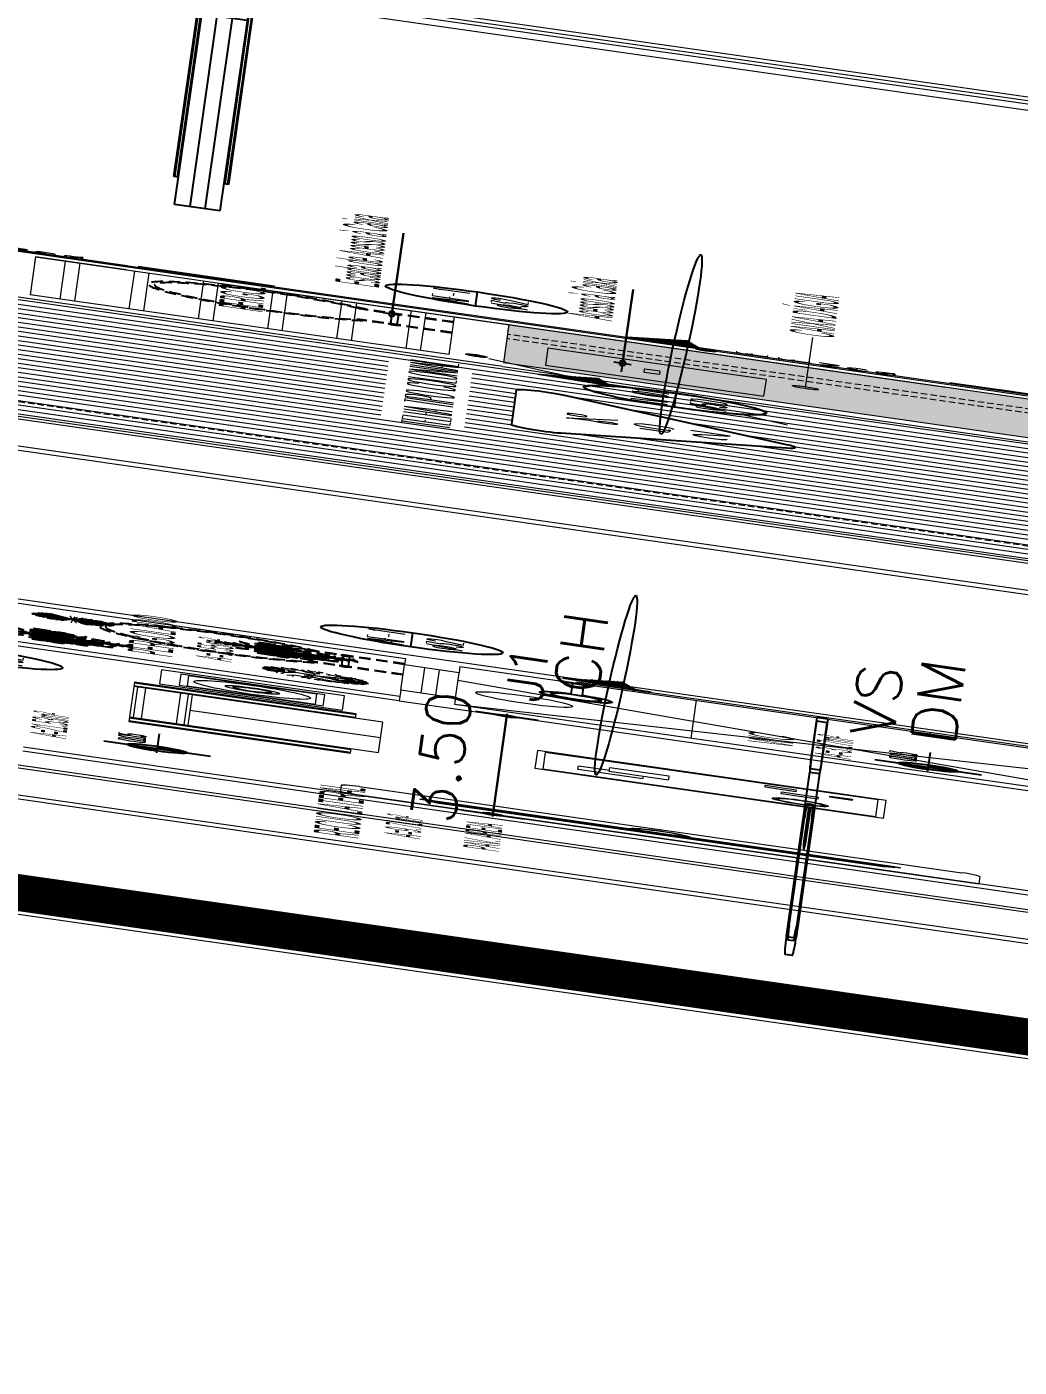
# Model space of a CAD drawing. Header units: millimetres. Extents: x -361192058 to 101130107379, y -14071650034 to 19218552450.
# Drawn here: x -125646.5 to -125486.2, y 40403 to 40619.4 of the extents above; entities that cross this region are included whole.
import ezdxf
from ezdxf.enums import TextEntityAlignment as Align

# ---------------------------------------------------------------- set-up
doc = ezdxf.new("R2010")
doc.units = ezdxf.units.MM
doc.header["$LTSCALE"] = 0.5
doc.linetypes.add('HIDDEN', pattern=[0.375, 0.25, -0.125])
doc.linetypes.add('HIDDEN2', pattern=[0.1875, 0.125, -0.0625])
for name, color, linetype in [('02', 2, 'Continuous'), ('08', 8, 'Continuous'), ('3', 3, 'Continuous'), ('APBAN', 4, 'Continuous'), ('CONEXAO_AG_FRIA', 3, 'Continuous'), ('CONEXAO_ESGOTO', 7, 'Continuous'), ('DETALHE_CONEXAO_EG', 3, 'Continuous'), ('DIVERSOS', 4, 'Continuous'), ('ESQUADRIA', 3, 'Continuous'), ('ESQUADRIAS', 3, 'Continuous'), ('FMPLANT', 3, 'Continuous'), ('HATCH', 8, 'Continuous'), ('MOBIL-I', 251, 'Continuous'), ('parede', 2, 'Continuous'), ('PISO', 8, 'Continuous'), ('projeção 02', 7, 'HIDDEN2'), ('texto pequeno', 3, 'Continuous'), ('TEXTO2', 3, 'Continuous'), ('tubulação esg', 4, 'Continuous'), ('TUBULAÇÃO_HIDRÁULICA', 5, 'Continuous'), ('TXT_0', 7, 'Continuous')]:
    doc.layers.add(name, color=color, linetype=linetype)
doc.styles.add('ADITIVOCAD', font='ROMANS.shx')
doc.styles.add('R80', font='simplex.shx', dxfattribs={"height": 0.2})
doc.styles.add('ROMANS', font='romans', dxfattribs={"height": 0.1})
doc.styles.add('SANSSERIF', font='sas_____.pfb', dxfattribs={"height": 1})
doc.styles.get("Standard").update_dxf_attribs({"font": 'txt.shx', "height": 0.12})
doc.dimstyles.new('COTAS', dxfattribs={"dimtxt": 0.08, "dimasz": 0.06, "dimexe": 0.18, "dimexo": 0.0625, "dimgap": 0.05, "dimtad": 1, "dimdec": 4, "dimzin": 4, "dimdsep": 46, "dimtxsty": 'R80', "dimblk1": 'DOT', "dimblk2": 'DOT', "dimsah": 1, "dimcen": 0.09, "dimse1": 1, "dimse2": 1, "dimclrt": 150, "dimadec": 0, "dimazin": 0, "dimtfac": 1, "dimtdec": 4, "dimtmove": 2, "dimatfit": 3, "dimldrblk": 'DOT', "dimfxl": 0, "dimtolj": 1, "dimtzin": 0, "dimarcsym": 0})
doc.dimstyles.new('ESCALA50', dxfattribs={"dimtxt": 0.1, "dimasz": 0.06, "dimexe": 0.18, "dimexo": 0.06, "dimgap": 0.1, "dimtad": 1, "dimzin": 4, "dimdsep": 46, "dimtxsty": 'Standard', "dimblk1": 'BOLA', "dimblk2": 'BOLA', "dimsah": 1, "dimcen": -0.06, "dimse1": 1, "dimse2": 1, "dimclrd": 7, "dimclrt": 3, "dimadec": 0, "dimazin": 0, "dimtfac": 1, "dimtix": 1, "dimtmove": 0, "dimatfit": 3, "dimldrblk": 'BOLA', "dimfxl": 0, "dimtolj": 1, "dimtzin": 4, "dimarcsym": 0})

# ---------------------------------------------------------------- blocks, each defined once
blk = doc.blocks.new('_Dot')
at = {"color": 0, "lineweight": -2}
blk.add_line((-0.5, 0), (-1, 0), dxfattribs=at)
at = {"color": 0, "const_width": 0.5}
blk.add_lwpolyline([(-0.25, 0, 1), (0.25, 0, 1)], format="xyb", close=True, dxfattribs=at)
blk = doc.blocks.new('DOT')
for p, q in [((0, -1.5), (0, 1.5)), ((1.5, 0), (-1.5, 0))]:
    blk.add_line(p, q)
blk.add_circle((0, 0), 0.5)
blk = doc.blocks.new('ADC_SETA3')
blk.add_lwpolyline([(-0.3034, 0), (0.3034, 0, 0.668179), (0.3317, 0.0683), (0.0283, 0.3746, 0.414214), (-0.0283, 0.3746), (-0.3317, 0.0683, 0.668179), (-0.3034, 0), (-0.3034, 0)], format="xyb")
blk = doc.blocks.new('BOLA')
for p, q in [((0, -1.435), (0, 1.435)), ((-1.435, 0), (1.435, 0))]:
    blk.add_line(p, q)
blk.add_circle((0, 0), 0.452)
blk = doc.blocks.new('ESCADA')
at = {"layer": '08', "linetype": 'HIDDEN'}
for p, q in [((-0.22, 0.91), (-0.22, 0.6222)), ((-0.2, 0.91), (-0.2, 0.6222)), ((0.2, 0.91), (0.2, 0.6222)), ((0.22, 0.91), (0.22, 0.6222)), ((-0.2, 0.7422), (0.2, 0.7422)), ((-0.2, 0.7222), (0.2, 0.7222)), ((-0.22, 0.6222), (-0.2, 0.6222)), ((0.2, 0.6222), (0.22, 0.6222))]:
    blk.add_line(p, q, dxfattribs=at)
for points in [[(-0.21, 0.7222, 1), (-0.21, 0.7422, 1)], [(0.21, 0.7222, -1), (0.21, 0.7422, -1)]]:
    blk.add_lwpolyline(points, format="xyb", close=True, dxfattribs=at)
for centre in [(-0.21, 0.7322), (0.21, 0.7322)]:
    blk.add_circle(centre, 0.0175, dxfattribs=at)
for radius, start, end in [(0.37, 126.4837, 53.5163), (0.35, 128.9448, 51.0552)]:
    blk.add_arc((0, 0.35), radius, start, end, dxfattribs=at)
blk = doc.blocks.new('Adh_hicol0')
for radius in [0.559, 0.515]:
    blk.add_circle((0, 0), radius)
blk = doc.blocks.new('Adh_BalaoAf')
for p, q in [((0, 0), (0.65, 0)), ((1.8, 0), (1.15, 0))]:
    blk.add_line(p, q)
blk.add_circle((0.9, 0), 0.25)
blk = doc.blocks.new('Adh_Afn')
blk.add_line((-0.25, 0), (0.25, 0))
blk.add_circle((0, 0), 0.25)
at = {"flags": 8}
for tag, p in [('$AF', (0, 0.0703)), ('$DIAM', (0, -0.0909))]:
    blk.add_attdef(tag, text='', height=0.1, dxfattribs=at).set_placement(p, align=Align.MIDDLE)
blk = doc.blocks.new('s1')
for p, q in [((0.7674, 1.4896), (0.7674, 2.0988)), ((0.7674, 2.0988), (2.7072, 2.0988)), ((0.9277, 1.4148), (0.9277, 2.0988)), ((2.5469, 2.0988), (2.5469, 1.4148)), ((2.7072, 2.0988), (2.7072, 1.4896)), ((0.9277, 1.9385), (2.5469, 1.9385)), ((1.4675, 1.9385), (1.4675, 1.4148)), ((2.0072, 1.9385), (2.0072, 1.4148)), ((0.9277, 1.4896), (0.7674, 1.4896)), ((2.7072, 1.4896), (2.5469, 1.4896)), ((2.5469, 1.4148), (0.9277, 1.4148))]:
    blk.add_line(p, q)
at = {"layer": 'PISO'}
for p, q in [((0.7781, 1.4896), (0.7781, 2.0988)), ((0.7995, 1.4896), (0.7995, 2.0988)), ((0.8957, 1.4896), (0.8957, 2.0988)), ((0.9171, 1.4896), (0.9171, 2.0988)), ((0.9277, 2.0881), (2.5469, 2.0881)), ((2.5576, 2.0988), (2.5576, 1.4896)), ((2.579, 2.0988), (2.579, 1.4896)), ((2.6752, 2.0988), (2.6752, 1.4896)), ((2.6965, 2.0988), (2.6965, 1.4896)), ((0.9277, 2.0667), (2.5469, 2.0667)), ((0.9277, 1.9705), (2.5469, 1.9705)), ((0.9277, 1.9492), (2.5469, 1.9492))]:
    blk.add_line(p, q, dxfattribs=at)
blk = doc.blocks.new('ADC_CHUVEIRO')
for p, q in [((0, 0.045), (0, -0.045)), ((0.03, 0.015), (0, 0.045)), ((0.395, 0.015), (0.03, 0.015)), ((0.03, -0.015), (0.03, 0.015)), ((0, -0.045), (0.03, -0.015)), ((0.03, -0.015), (0.3953, -0.015))]:
    blk.add_line(p, q)
blk.add_circle((0.494, 0.0009), 0.07)
blk.add_arc((0.494, 0.0009), 0.1, 189.1456, 171.891)
blk = doc.blocks.new('Adc_nivelpl')
h = blk.add_hatch()
h.set_pattern_fill('_U', color=256, scale=0.005, angle=45, style=0, double=1)
h.set_pattern_definition([(45, (-5.8772514, -3.5161936), (-0.003535534, 0.003535534), []), (135, (-5.8772514, -3.5161936), (-0.003535534, -0.003535534), [])])
h.paths.add_polyline_path([(0.1954, -0.0865, 0.414214), (0.0865, -0.1954), (0.1954, -0.1954)])
h.paths.add_polyline_path([(0.1954, -0.1954), (0.1954, -0.3043, 0.414214), (0.3043, -0.1954)])
for p, q in [((0.1954, 0), (0.1954, -0.3908)), ((0.8958, -0.1954), (0, -0.1954))]:
    blk.add_line(p, q)
blk.add_circle((0.1954, -0.1954), 0.1089)
at = {"flags": 8}
blk.add_attdef('NIVEL', (0.3642, -0.1501), '', height=0.1, dxfattribs=at)
blk = doc.blocks.new('ADC_VASO_02')
blk.add_lwpolyline([(-0.175, 0.15), (-0.175, 0.6, -0.414214), (-0.125, 0.65), (0.125, 0.65, -0.414214), (0.175, 0.6), (0.175, 0.1496)], format="xyb")
for points in [[(0.1388, 0.2754, -0.414214), (0.0988, 0.2354), (-0.0948, 0.2354, -0.414214), (-0.1348, 0.2754), (-0.1348, 0.5704, -0.414214), (-0.0948, 0.6104), (0.0988, 0.6104, -0.414214), (0.1388, 0.5704)], [(0.1303, 0.2754, -0.414214), (0.0988, 0.2439), (-0.0948, 0.2439, -0.414214), (-0.1263, 0.2754), (-0.1263, 0.5704, -0.414214), (-0.0948, 0.6019), (0.0988, 0.6019, -0.414214), (0.1303, 0.5704)], [(-0.17, 0.15, 0.414214), (-0.2, 0.12), (-0.2, 0), (0.2, 0), (0.2, 0.12, 0.414214), (0.17, 0.15)], [(-0.17, 0.14, 0.414214), (-0.19, 0.12), (-0.19, 0.01), (0.19, 0.01), (0.19, 0.12, 0.414214), (0.17, 0.14)]]:
    blk.add_lwpolyline(points, format="xyb", close=True)
blk.add_lwpolyline([(0.0363, 0.2439), (0.0363, 0.3375), (-0.0344, 0.3375), (-0.0344, 0.2439)])
blk.add_arc((0.0009, 0.3215), 0.0388, 24.3951, 155.6049)
blk = doc.blocks.new('A1194DB', base_point=(2.905, 11.0463))
for p in [(2.905, 11.5463), (2.4126, 11.1332), (3.3974, 11.1332), (2.9918, 10.5539)]:
    blk.add_line(p, (2.905, 11.0463))
for centre, radius, start, end in [((2.8119, 11.432), 0.1154, 36.28997, 99.62433), ((2.7184, 11.2969), 0.2598, 44.07628, 73.37936), ((2.998, 11.432), 0.1154, 80.37567, 143.71003), ((3.0916, 11.2969), 0.2598, 106.62064, 135.92372), ((2.8119, 11.3638), 0.1154, 36.28997, 99.62433), ((2.7184, 11.2287), 0.2598, 44.07628, 73.37936), ((2.998, 11.3638), 0.1154, 80.37567, 143.71003), ((3.0916, 11.2287), 0.2598, 106.62064, 135.92372), ((2.695, 11.3621), 0.0575, 139.742, 258.74753), ((2.7729, 11.4076), 0.1251, 184.61802, 228.21064), ((2.7604, 11.2616), 0.1598, 25.24891, 95.39371), ((2.6762, 11.1619), 0.2679, 31.37119, 75.03657), ((3.0495, 11.2616), 0.1598, 84.60629, 154.75109), ((3.1337, 11.1619), 0.2679, 104.96343, 148.62881), ((3.2361, 11.2628), 0.1154, 80.37567, 143.71003), ((3.3297, 11.1277), 0.2598, 106.62064, 135.92372), ((2.7181, 11.2261), 0.1598, 164.60629, 234.75109), ((2.8309, 11.2917), 0.2679, 184.96343, 228.62881), ((2.8857, 11.2065), 0.1558, 156.36542, 256.57406), ((2.9783, 11.2559), 0.2357, 176.81221, 238.33354), ((2.7604, 11.1707), 0.1598, 25.24891, 95.39371), ((2.6762, 11.0709), 0.2679, 31.37119, 75.03657), ((3.0495, 11.1707), 0.1598, 84.60629, 154.75109), ((3.1337, 11.0709), 0.2679, 104.96343, 148.62881), ((2.8316, 11.2559), 0.2357, 301.66646, 3.18779), ((2.9242, 11.2065), 0.1558, 283.42594, 23.63458), ((2.979, 11.2917), 0.2679, 311.37119, 355.03657), ((3.0919, 11.2261), 0.1598, 305.24891, 15.39371), ((2.5413, 11.2049), 0.1154, 160.37567, 223.71003), ((2.6906, 11.2736), 0.2598, 186.62064, 215.92372), ((2.6085, 11.1931), 0.1154, 160.37567, 223.71003), ((2.7578, 11.2618), 0.2598, 186.62064, 215.92372), ((2.8076, 11.2103), 0.1598, 164.60629, 234.75109), ((2.9205, 11.2759), 0.2679, 184.96343, 228.62881), ((2.7506, 11.0931), 0.1558, 3.42594, 103.63458), ((2.6859, 11.0105), 0.2357, 21.66646, 83.18779), ((3.0593, 11.0931), 0.1558, 76.36542, 176.57406), ((3.124, 11.0105), 0.2357, 96.81221, 158.33354), ((2.8895, 11.2759), 0.2679, 311.37119, 355.03657), ((3.0023, 11.2103), 0.1598, 305.24891, 15.39371), ((3.0521, 11.2618), 0.2598, 324.07628, 353.37936), ((3.2015, 11.1931), 0.1154, 316.28997, 19.62433), ((3.1193, 11.2736), 0.2598, 324.07628, 353.37936), ((3.2686, 11.2049), 0.1154, 316.28997, 19.62433), ((2.509, 11.0217), 0.1154, 116.28997, 179.62433), ((2.6258, 10.9061), 0.2598, 124.07628, 153.37936), ((2.5762, 11.0099), 0.1154, 116.28997, 179.62433), ((2.693, 10.8942), 0.2598, 124.07628, 153.37936), ((2.6679, 10.9413), 0.1598, 105.24891, 175.39371), ((2.7514, 10.8411), 0.2679, 111.37119, 155.03657), ((2.7574, 10.9256), 0.1598, 105.24891, 175.39371), ((2.841, 10.8253), 0.2679, 111.37119, 155.03657), ((2.8087, 11.0276), 0.0563, 114.22575, 255.12788), ((2.8535, 11.0404), 0.078, 150.43977, 228.66943), ((2.9689, 10.8253), 0.2679, 24.96343, 68.62881), ((3.0525, 10.9256), 0.1598, 4.60629, 74.75109), ((3.0585, 10.8411), 0.2679, 24.96343, 68.62881), ((3.1421, 10.9413), 0.1598, 4.60629, 74.75109), ((3.1169, 10.8942), 0.2598, 26.62064, 55.92372), ((3.2338, 11.0099), 0.1154, 0.37567, 63.71003), ((3.1373, 10.5587), 0.5402, 115.47721, 156.6585), ((2.7588, 10.9805), 0.0869, 144.98654, 244.40339), ((2.8321, 10.9024), 0.1558, 83.42594, 183.63458), ((2.9022, 10.8244), 0.2357, 101.66646, 163.18779), ((2.9354, 11.0633), 0.25, 187.57587, 215.89417), ((2.683, 11.0436), 0.2357, 286.81221, 348.33354), ((2.7611, 10.9735), 0.1558, 266.36542, 6.57406), ((2.916, 10.9339), 0.1295, 161.44767, 239.36723), ((3.2224, 11.0216), 0.4224, 185.40074, 208.13904), ((3.0651, 11.0271), 0.1558, 193.42594, 293.63458), ((3.1145, 11.1197), 0.2357, 211.66646, 273.18779), ((2.9077, 10.8244), 0.2357, 16.81221, 78.33354), ((2.9778, 10.9024), 0.1558, 356.36542, 96.57406), ((2.5634, 10.9046), 0.0575, 139.742, 258.74753), ((2.6413, 10.9501), 0.1251, 184.61802, 228.21064), ((2.6825, 10.8858), 0.0575, 139.742, 258.74753), ((2.7604, 10.9313), 0.1251, 184.61802, 228.21064), ((2.791, 10.8669), 0.0766, 138.87442, 278.97626), ((2.8575, 10.9036), 0.125, 173.75364, 244.09705), ((2.6839, 10.9824), 0.2679, 294.96343, 338.62881), ((3.1345, 11.0618), 0.2679, 221.37119, 265.03657), ((3.3391, 11.1328), 0.2598, 234.07628, 263.37936), ((3.2704, 10.9835), 0.1154, 226.28997, 289.62433), ((2.7249, 10.8131), 0.057, 167.05775, 302.85325), ((2.7577, 10.8453), 0.08, 185.18449, 268.65396), ((2.7842, 10.8988), 0.1598, 274.60629, 344.75109), ((2.6997, 10.8928), 0.2679, 294.96343, 338.62881), ((3.0689, 10.949), 0.1598, 215.24891, 285.39371), ((3.1503, 10.9723), 0.2679, 221.37119, 265.03657), ((3.2089, 10.7748), 0.0575, 101.25247, 220.258), ((3.2868, 10.7293), 0.1251, 131.78936, 175.38198), ((2.7249, 10.7316), 0.057, 167.05775, 302.85325), ((2.7577, 10.7638), 0.08, 185.18449, 268.65396), ((2.8, 10.8092), 0.1598, 274.60629, 344.75109), ((3.0847, 10.8594), 0.1598, 215.24891, 285.39371), ((2.7529, 10.8344), 0.2598, 296.62064, 325.92372), ((2.8685, 10.7175), 0.1154, 270.37567, 333.71003), ((2.7647, 10.7672), 0.2598, 296.62064, 325.92372), ((3.1204, 10.8992), 0.2598, 234.07628, 263.37936), ((3.0517, 10.7498), 0.1154, 226.28997, 289.62433), ((3.1323, 10.832), 0.2598, 234.07628, 263.37936), ((2.8803, 10.6504), 0.1154, 270.37567, 333.71003), ((3.0635, 10.6827), 0.1154, 226.28997, 289.62433)]:
    blk.add_arc(centre, radius, start, end)
blk = doc.blocks.new('*D1651')
at = {"layer": 'Defpoints', "color": 0, "transparency": 16777216}
for p in [(4235.5794, 2269.2143), (4235.5794, 2269.2143), (4239.0794, 2269.2143)]:
    blk.add_point(p, dxfattribs=at)
at = {"layer": 'DIVERSOS', "color": 7, "lineweight": -2, "transparency": 16777216}
blk.add_line((4239.0194, 2269.2143), (4235.6394, 2269.2143), dxfattribs=at)
at = {"layer": 'DIVERSOS', "color": 7, "lineweight": -2, "transparency": 16777216, "xscale": 0.06, "yscale": 0.06, "zscale": 0.06, "rotation": 180}
blk.add_blockref('BOLA', (4235.5794, 2269.2143), dxfattribs=at)
at = {"layer": 'DIVERSOS', "color": 7, "lineweight": -2, "transparency": 16777216, "xscale": 0.06, "yscale": 0.06, "zscale": 0.06}
blk.add_blockref('BOLA', (4239.0794, 2269.2143), dxfattribs=at)
at = {"layer": 'DIVERSOS', "color": 3, "lineweight": 18, "transparency": 16777216, "insert": (4237.3294, 2269.3743), "char_height": 0.12, "attachment_point": 5}
blk.add_mtext('\\A1;3.50', dxfattribs=at)
blk = doc.blocks.new('APROVADO QUADRA 21.2 MBVII')
at = {"layer": 'DIVERSOS', "lineweight": 18}
h = blk.add_hatch(dxfattribs=at)
h.set_pattern_fill('AR-CONC', color=8, scale=0.002, style=0)
h.set_pattern_definition([(50, (2881.668, 971.09958), (0.36436934, -0.03187817), [0.0381, -0.4191]), (355, (2881.668, 971.0996), (-0.07048565, 0.382113286), [0.03048, -0.33528]), (100.451, (2881.69837, 971.09693), (0.293885003, 0.350233376), [0.03238, -0.35618]), (46.1842, (2881.668, 971.2012), (0.54215808, -0.08408466), [0.05715, -0.62865]), (96.6356, (2881.7132, 971.1942), (0.47480847, 0.49485111), [0.04857, -0.53427]), (351.184, (2881.668, 971.2012), (0.47480921, 0.49485024), [0.04572, -0.50292]), (21, (2881.7188, 971.17578), (0.30322976, -0.204531037), [0.0381, -0.4191]), (326, (2881.7188, 971.1758), (0.12360406, 0.36837593), [0.03048, -0.33528]), (71.4514, (2881.74407, 971.15874), (0.42683298, 0.163845715), [0.03238, -0.35618]), (37.5, (2881.668, 971.09958), (0.0061772065, 0.169110078), [0, -0.331216, 0, -0.34036, 0, -0.33655]), (7.5, (2881.668, 971.09958), (0.133639325, 0.20036115), [0, -0.194056, 0, -0.323596, 0, -0.12827]), (327.5, (2881.55472, 971.09958), (0.27118119, -0.011457488), [0, -0.127, 0, -0.39624, 0, -0.52578]), (317.5, (2881.50392, 971.09958), (0.296258363, 0.050852982), [0, -0.1651, 0, -0.263144, 0, -0.37338])])
h.paths.add_polyline_path([(4252.7712, 2269.3595), (4252.7712, 2267.0095), (4251.4212, 2267.0095), (4251.4212, 2269.3595)])
edge = h.paths.add_edge_path(flags=17)
edge.add_line((4252.7712, 2269.3595), (4252.5462, 2269.3595))
at = {"layer": 'HATCH', "lineweight": 18}
h = blk.add_hatch(dxfattribs=at)
h.set_pattern_fill('LINE,_O', color=256, scale=0.001, angle=337.2881)
h.set_pattern_definition([(337.28811485, (2017.747257, 2132.2158833), (0.0012258592473, 0.002928804211), [])])
h.paths.add_polyline_path([(4251.3472, 2269.0977), (4251.1839, 2269.2638), (4251.1449, 2269.0623)])
h = blk.add_hatch(dxfattribs=at)
h.set_pattern_fill('LINE,_O', color=256, scale=0.001, angle=-21.5112)
h.set_pattern_definition([(338.48882318, (2010.6113176, 2085.2607324), (0.001164217631, 0.002953848728), [])])
h.paths.add_polyline_path([(4240.8524, 2268.9171), (4240.6858, 2269.0798), (4240.651, 2268.8774)])
h = blk.add_hatch(dxfattribs=at)
h.set_pattern_fill('LINE,_O', color=256, scale=0.001, angle=-21.5112)
h.set_pattern_definition([(338.48882318, (2022.846476, 2085.2174655), (0.001164217631, 0.002953848728), [])])
h.paths.add_polyline_path([(4253.0876, 2268.8738), (4252.9209, 2269.0365), (4252.8862, 2268.8341)])
at = {"color": 8, "lineweight": 18}
blk.add_line((4239.5522, 2269.6062), (4239.5482, 2269.6002), dxfattribs=at)
at = {"layer": '02', "color": 8, "lineweight": 18}
blk.add_line((4252.9212, 2270.6595), (4252.9212, 2270.8095), dxfattribs=at)
at = {"layer": '02', "lineweight": 18}
blk.add_lwpolyline([(4229.7208, 2238.7047), (4290.9208, 2238.7047), (4290.9208, 2283.2547), (4229.7208, 2283.2547)], close=True, dxfattribs=at)
at = {"layer": '02', "lineweight": 18, "const_width": 0.1}
blk.add_lwpolyline([(4230.4708, 2239.4547), (4290.1708, 2239.4547), (4290.1708, 2282.5047), (4230.4708, 2282.5047)], close=True, dxfattribs=at)
at = {"layer": '02', "color": 5, "lineweight": 18}
blk.add_circle((4240.6322, 2268.863), 0.0284, dxfattribs=at)
at = {"layer": 'CONEXAO_ESGOTO', "lineweight": 18}
for p, q in [((4252.9437, 2270.0052), (4252.9437, 2270.3795)), ((4252.9437, 2267.7758), (4252.9437, 2268.1501))]:
    blk.add_line(p, q, dxfattribs=at)
for points in [[(4252.9437, 2270.3795), (4252.9061, 2270.2034), (4252.9812, 2270.2034)], [(4252.9437, 2268.1501), (4252.9061, 2267.974), (4252.9812, 2267.974)]]:
    blk.add_solid(points, dxfattribs=at)
at = {"layer": 'DETALHE_CONEXAO_EG', "lineweight": 18}
for radius in [0.03, 0.0275]:
    blk.add_circle((4251.5245, 2269.435), radius, dxfattribs=at)
for centre, radius, start, end in [((4251.5245, 2269.435), 0.025, 0.1014, 180.0974), ((4251.512, 2269.4294), 0.0137, 24.1256, 156.0732), ((4251.5245, 2269.435), 0.025, 180.1001, 0.0961), ((4251.537, 2269.4406), 0.0137, 204.1256, 336.0732)]:
    blk.add_arc(centre, radius, start, end, dxfattribs=at)
at = {"layer": 'DIVERSOS', "color": 8, "lineweight": 18}
for p, q in [((4245.9212, 2256.0095), (4245.9212, 2278.6095)), ((4246.0712, 2256.5095), (4246.0712, 2278.6095)), ((4252.9212, 2270.4095), (4252.9212, 2271.5595)), ((4252.7712, 2270.4095), (4252.7712, 2270.6595)), ((4251.4212, 2270.577), (4252.7712, 2270.577)), ((4251.4212, 2270.537), (4252.7712, 2270.537)), ((4251.4212, 2270.387), (4252.7712, 2270.387)), ((4251.4212, 2270.347), (4252.7712, 2270.347)), ((4251.4212, 2270.197), (4252.7712, 2270.197)), ((4251.4212, 2270.157), (4252.7712, 2270.157)), ((4251.4212, 2270.007), (4252.7712, 2270.007)), ((4251.4212, 2269.967), (4252.7712, 2269.967)), ((4251.4212, 2269.817), (4252.7712, 2269.817)), ((4251.4212, 2269.777), (4252.7712, 2269.777)), ((4251.4212, 2269.627), (4252.7712, 2269.627)), ((4251.4212, 2269.587), (4252.7712, 2269.587)), ((4239.4544, 2269.5095), (4240.3544, 2269.5095)), ((4239.4544, 2269.3595), (4240.3544, 2269.3595))]:
    blk.add_line(p, q, dxfattribs=at)
at = {"layer": 'DIVERSOS', "lineweight": 18}
for p, q in [((4251.4829, 2269.4002), (4251.1449, 2269.0623)), ((4252.8862, 2268.8341), (4252.9209, 2269.0365)), ((4250.653, 2268.5704), (4250.7914, 2268.7087))]:
    blk.add_line(p, q, dxfattribs=at)
blk.add_lwpolyline([(4252.8862, 2268.8341), (4253.0876, 2268.8738), (4252.9209, 2269.0365)], dxfattribs=at)
at = {"layer": 'DIVERSOS', "color": 8, "lineweight": 18}
blk.add_lwpolyline([(4251.7735, 2268.977), (4251.9054, 2268.977), (4251.9054, 2268.935), (4251.7735, 2268.935)], close=True, dxfattribs=at)
at = {"layer": 'DIVERSOS', "lineweight": 18}
blk.add_circle((4250.9682, 2268.8855), 0.25, dxfattribs=at)
at = {"layer": 'ESQUADRIA', "color": 8, "lineweight": 18}
for p, q in [((4240.3544, 2269.4545), (4239.4544, 2269.4545)), ((4240.3544, 2269.4145), (4239.4544, 2269.4145))]:
    blk.add_line(p, q, dxfattribs=at)
at = {"layer": 'ESQUADRIAS', "color": 8, "lineweight": 18}
for p, q in [((4252.9212, 2278.6095), (4252.9212, 2263.6095)), ((4247.1212, 2272.6595), (4247.1212, 2266.3595)), ((4251.2712, 2269.3595), (4251.2712, 2270.8095)), ((4252.7712, 2270.6595), (4251.4212, 2270.6595)), ((4251.4212, 2269.5095), (4251.4212, 2270.6595)), ((4252.7712, 2270.6595), (4252.5462, 2270.6595)), ((4252.7712, 2270.6595), (4252.7712, 2268.0095)), ((4252.7712, 2270.0095), (4252.7712, 2268.1595)), ((4252.7712, 2270.0095), (4252.7712, 2268.1595)), ((4252.7712, 2269.5095), (4251.4212, 2269.5095)), ((4252.7712, 2269.5095), (4252.5462, 2269.5095)), ((4251.2712, 2269.3595), (4251.2712, 2266.8595)), ((4252.7712, 2269.3595), (4251.4212, 2269.3595)), ((4251.4212, 2269.3595), (4251.4212, 2267.0095)), ((4252.7712, 2268.0095), (4252.7712, 2264.3095))]:
    blk.add_line(p, q, dxfattribs=at)
blk.add_lwpolyline([(4251.5394, 2268.6452), (4252.1394, 2268.6452), (4252.1394, 2269.2452), (4251.5394, 2269.2452)], close=True, dxfattribs=at)
at = {"layer": 'FMPLANT', "color": 8, "lineweight": 18}
for p, q in [((4240.282, 2270.4196), (4240.238, 2270.5212)), ((4240.282, 2270.4196), (4240.2571, 2270.5302)), ((4240.282, 2270.4196), (4240.2671, 2270.5322)), ((4240.2746, 2270.4755), (4240.2771, 2270.5311)), ((4240.282, 2270.4196), (4240.2854, 2270.5322)), ((4240.282, 2270.4196), (4240.2979, 2270.5322)), ((4240.282, 2270.4196), (4240.3119, 2270.5272)), ((4240.282, 2270.4196), (4240.3302, 2270.5202)), ((4240.1972, 2270.4708), (4240.1939, 2270.4833)), ((4240.282, 2270.4196), (4240.1956, 2270.4893)), ((4240.282, 2270.4196), (4240.2072, 2270.5033)), ((4240.282, 2270.4196), (4240.2197, 2270.5122)), ((4240.282, 2270.4196), (4240.2305, 2270.5193)), ((4240.282, 2270.4196), (4240.341, 2270.5152)), ((4240.282, 2270.4196), (4240.351, 2270.5073)), ((4240.282, 2270.4196), (4240.3676, 2270.4943)), ((4240.282, 2270.4196), (4240.3768, 2270.4833)), ((4240.3291, 2270.4607), (4240.3577, 2270.5073)), ((4240.282, 2270.4196), (4240.1773, 2270.4514)), ((4240.1773, 2270.4514), (4240.1773, 2270.4514)), ((4240.282, 2270.4196), (4240.1798, 2270.4654)), ((4240.282, 2270.4196), (4240.1865, 2270.4773)), ((4240.282, 2270.4196), (4240.1707, 2270.4234)), ((4240.282, 2270.4196), (4240.1707, 2270.4086)), ((4240.282, 2270.4196), (4240.1748, 2270.3876)), ((4240.282, 2270.4196), (4240.1798, 2270.3737)), ((4240.282, 2270.4196), (4240.1848, 2270.3647)), ((4240.282, 2270.4196), (4240.1956, 2270.3517)), ((4240.282, 2270.4196), (4240.2031, 2270.3388)), ((4240.282, 2270.4196), (4240.2097, 2270.3358)), ((4240.282, 2270.4196), (4240.2488, 2270.3138)), ((4240.282, 2270.4196), (4240.2646, 2270.3128)), ((4240.282, 2270.4196), (4240.2738, 2270.3068)), ((4240.282, 2270.4196), (4240.2796, 2270.3079)), ((4240.282, 2270.4196), (4240.3951, 2270.4285)), ((4240.282, 2270.4196), (4240.3942, 2270.4145)), ((4240.282, 2270.4196), (4240.3926, 2270.4075)), ((4240.282, 2270.4196), (4240.3876, 2270.3826)), ((4240.282, 2270.4196), (4240.3834, 2270.3666)), ((4240.282, 2270.4196), (4240.3751, 2270.3547)), ((4240.282, 2270.4196), (4240.2971, 2270.3049)), ((4240.282, 2270.4196), (4240.2862, 2270.3098)), ((4240.282, 2270.4196), (4240.3335, 2270.3198)), ((4240.282, 2270.4196), (4240.3477, 2270.3278)), ((4240.282, 2270.4196), (4240.3635, 2270.3347)), ((4240.282, 2270.4196), (4240.3186, 2270.3128)), ((4240.282, 2270.4196), (4240.371, 2270.3407)), ((4240.282, 2270.4196), (4240.3992, 2270.3926)), ((4240.282, 2270.4196), (4240.3111, 2270.3118)), ((4240.2114, 2270.3985), (4240.1756, 2270.3776)), ((4240.2602, 2270.3503), (4240.258, 2270.3128)), ((4240.3504, 2270.3719), (4240.3685, 2270.3507)), ((4239.4765, 2269.8472), (4239.4735, 2269.8763)), ((4239.4896, 2269.8594), (4239.5158, 2269.8896)), ((4239.4896, 2269.8594), (4239.4906, 2269.8811)), ((4239.5107, 2269.852), (4239.5178, 2269.8691)), ((4239.5279, 2269.8607), (4239.531, 2269.8896)), ((4239.5511, 2269.8642), (4239.5279, 2269.8607)), ((4239.542, 2269.8642), (4239.54, 2269.8909)), ((4239.5582, 2269.8751), (4239.5511, 2269.8896)), ((4239.5522, 2269.8642), (4239.5693, 2269.8872)), ((4239.5562, 2269.829), (4239.5522, 2269.8642)), ((4239.5804, 2269.8533), (4239.5723, 2269.8848)), ((4239.5793, 2269.8182), (4239.5835, 2269.8861)), ((4239.5956, 2269.8618), (4239.5934, 2269.8811)), ((4239.5945, 2269.8607), (4239.6097, 2269.8703)), ((4239.6157, 2269.852), (4239.6207, 2269.8679)), ((4239.4936, 2269.8266), (4239.421, 2269.8388)), ((4239.4765, 2269.8472), (4239.4371, 2269.852)), ((4239.4896, 2269.8594), (4239.4765, 2269.8472)), ((4239.531, 2269.8388), (4239.4896, 2269.8594)), ((4239.4926, 2269.829), (4239.4916, 2269.8472)), ((4239.4926, 2269.8279), (4239.531, 2269.8388)), ((4239.533, 2269.8401), (4239.5562, 2269.829)), ((4239.5582, 2269.8303), (4239.5713, 2269.8424)), ((4239.5713, 2269.8424), (4239.5652, 2269.8594)), ((4239.5815, 2269.8448), (4239.6056, 2269.8327)), ((4239.5945, 2269.8401), (4239.5945, 2269.8607)), ((4239.6056, 2269.8327), (4239.6167, 2269.8509)), ((4239.6167, 2269.8509), (4239.6338, 2269.852)), ((4239.6338, 2269.8194), (4239.6459, 2269.8401)), ((4239.423, 2269.8097), (4239.4029, 2269.8036)), ((4239.4402, 2269.7975), (4239.4109, 2269.8218)), ((4239.4331, 2269.7745), (4239.4402, 2269.7975)), ((4239.542, 2269.8001), (4239.4936, 2269.8266)), ((4239.5359, 2269.744), (4239.542, 2269.8001)), ((4239.542, 2269.8012), (4239.538, 2269.8194)), ((4239.542, 2269.8001), (4239.5793, 2269.8182)), ((4239.5793, 2269.8194), (4239.5996, 2269.8001)), ((4239.6278, 2269.7795), (4239.6359, 2269.8012)), ((4239.6359, 2269.8025), (4239.6338, 2269.8194)), ((4239.6349, 2269.8206), (4239.6611, 2269.8218)), ((4239.6359, 2269.8012), (4239.6591, 2269.7988)), ((4239.6591, 2269.7988), (4239.6651, 2269.8146)), ((4239.6591, 2269.7988), (4239.6743, 2269.7951)), ((4239.4129, 2269.7661), (4239.3937, 2269.7601)), ((4239.424, 2269.7552), (4239.3978, 2269.7819)), ((4239.4512, 2269.7673), (4239.424, 2269.7552)), ((4239.5339, 2269.7419), (4239.4331, 2269.7745)), ((4239.4805, 2269.7576), (4239.4452, 2269.7213)), ((4239.5057, 2269.7515), (4239.4936, 2269.7758)), ((4239.5925, 2269.7491), (4239.6106, 2269.7745)), ((4239.6056, 2269.7504), (4239.6238, 2269.7649)), ((4239.6238, 2269.7649), (4239.6278, 2269.7795)), ((4239.6238, 2269.7649), (4239.6369, 2269.7565)), ((4239.6278, 2269.7806), (4239.6459, 2269.7745)), ((4239.6369, 2269.7565), (4239.6611, 2269.7613)), ((4239.6459, 2269.7745), (4239.66, 2269.7856)), ((4239.66, 2269.7856), (4239.6803, 2269.7806)), ((4239.6611, 2269.7613), (4239.6792, 2269.7686)), ((4239.6611, 2269.7613), (4239.6642, 2269.7491)), ((4239.4099, 2269.72), (4239.3907, 2269.7261)), ((4239.4049, 2269.7298), (4239.3917, 2269.7467)), ((4239.3978, 2269.7383), (4239.3927, 2269.7359)), ((4239.4129, 2269.7189), (4239.3987, 2269.6996)), ((4239.426, 2269.7371), (4239.4049, 2269.7298)), ((4239.425, 2269.6996), (4239.4099, 2269.72)), ((4239.4442, 2269.7226), (4239.425, 2269.6996)), ((4239.4452, 2269.7237), (4239.426, 2269.7371)), ((4239.4452, 2269.7213), (4239.427, 2269.6668)), ((4239.4653, 2269.7443), (4239.4402, 2269.7515)), ((4239.5339, 2269.7419), (4239.4966, 2269.6753)), ((4239.535, 2269.7406), (4239.5912, 2269.6455)), ((4239.5359, 2269.744), (4239.6056, 2269.7504)), ((4239.6056, 2269.7504), (4239.6247, 2269.7335)), ((4239.6247, 2269.7335), (4239.653, 2269.743)), ((4239.653, 2269.743), (4239.6823, 2269.725)), ((4239.6642, 2269.7491), (4239.6833, 2269.7456)), ((4239.6712, 2269.7322), (4239.6843, 2269.7371)), ((4239.4129, 2269.6862), (4239.3987, 2269.6885)), ((4239.424, 2269.7007), (4239.4089, 2269.679)), ((4239.4744, 2269.685), (4239.4503, 2269.6451)), ((4239.5127, 2269.7031), (4239.4744, 2269.685)), ((4239.4744, 2269.685), (4239.4754, 2269.6583)), ((4239.4906, 2269.6922), (4239.4896, 2269.6486)), ((4239.5017, 2269.6838), (4239.5259, 2269.6583)), ((4239.5198, 2269.7092), (4239.5259, 2269.6814)), ((4239.5612, 2269.697), (4239.5914, 2269.6885)), ((4239.5864, 2269.6559), (4239.6106, 2269.6874)), ((4239.6097, 2269.6874), (4239.6227, 2269.7116)), ((4239.6106, 2269.6874), (4239.6591, 2269.6885)), ((4239.6227, 2269.7116), (4239.6389, 2269.702)), ((4239.6349, 2269.6874), (4239.6298, 2269.6655)), ((4239.6338, 2269.7068), (4239.6448, 2269.7165)), ((4239.6591, 2269.6874), (4239.6732, 2269.6922)), ((4239.6591, 2269.6885), (4239.6622, 2269.6766)), ((4239.427, 2269.6668), (4239.4139, 2269.6631)), ((4239.4291, 2269.6668), (4239.424, 2269.6523)), ((4239.4896, 2269.6486), (4239.4644, 2269.6136)), ((4239.4754, 2269.6583), (4239.4664, 2269.6425)), ((4239.5158, 2269.6668), (4239.5057, 2269.6607)), ((4239.5057, 2269.6607), (4239.5077, 2269.6425)), ((4239.5259, 2269.6583), (4239.5138, 2269.5991)), ((4239.5693, 2269.6766), (4239.5319, 2269.6293)), ((4239.5542, 2269.6535), (4239.5623, 2269.6414)), ((4239.5804, 2269.662), (4239.5733, 2269.6425)), ((4239.6016, 2269.6705), (4239.6046, 2269.6512)), ((4239.6046, 2269.6512), (4239.6218, 2269.6414)), ((4239.6298, 2269.6655), (4239.6399, 2269.6353)), ((4239.6329, 2269.6499), (4239.652, 2269.6462)), ((4239.4503, 2269.6451), (4239.4351, 2269.6401)), ((4239.4492, 2269.6438), (4239.4442, 2269.6281)), ((4239.4553, 2269.6293), (4239.4492, 2269.6269)), ((4239.4735, 2269.6245), (4239.4553, 2269.6293)), ((4239.4856, 2269.6171), (4239.4744, 2269.611)), ((4239.4805, 2269.6353), (4239.4896, 2269.6232)), ((4239.4896, 2269.6232), (4239.4856, 2269.6086)), ((4239.5198, 2269.6256), (4239.4896, 2269.6051)), ((4239.5077, 2269.6425), (4239.4966, 2269.6305)), ((4239.5319, 2269.6293), (4239.5279, 2269.5991)), ((4239.533, 2269.6281), (4239.5672, 2269.6281)), ((4239.5502, 2269.6256), (4239.538, 2269.6136)), ((4239.538, 2269.6136), (4239.5522, 2269.6062)), ((4239.5733, 2269.6136), (4239.5623, 2269.6038)), ((4239.5672, 2269.6281), (4239.5793, 2269.6062)), ((4239.5683, 2269.6281), (4239.5844, 2269.6245)), ((4239.5733, 2269.6425), (4239.6036, 2269.6245)), ((4239.5844, 2269.6245), (4239.5996, 2269.6136)), ((4239.6036, 2269.6245), (4239.6126, 2269.6147)), ((4239.6218, 2269.6414), (4239.6218, 2269.6256))]:
    blk.add_line(p, q, dxfattribs=at)
at = {"layer": 'HATCH', "color": 8, "lineweight": 18}
for p, q in [((4247.85, 2266.3595), (4247.85, 2278.3595)), ((4248.0087, 2266.3595), (4248.0087, 2278.3595)), ((4248.1675, 2266.3595), (4248.1675, 2278.3595)), ((4248.3262, 2266.3595), (4248.3262, 2278.3595)), ((4248.485, 2266.3595), (4248.485, 2278.3595)), ((4248.6437, 2266.3595), (4248.6437, 2278.3595)), ((4248.8025, 2266.3595), (4248.8025, 2278.3595)), ((4247.1825, 2266.3595), (4247.1825, 2277.2095)), ((4247.3412, 2266.3595), (4247.3412, 2277.2095)), ((4247.5, 2266.3595), (4247.5, 2277.2095)), ((4247.6587, 2266.3595), (4247.6587, 2277.2095)), ((4248.9612, 2269.6687), (4248.9612, 2273.5438)), ((4249.12, 2269.6687), (4249.12, 2273.5438)), ((4249.2787, 2269.6687), (4249.2787, 2273.5438)), ((4249.4375, 2269.6687), (4249.4375, 2273.5438)), ((4247.0212, 2272.6595), (4247.0212, 2266.2595)), ((4250.39, 2269.6687), (4250.39, 2272.6139)), ((4250.5487, 2269.6687), (4250.5487, 2272.6139)), ((4250.7075, 2269.6687), (4250.7075, 2272.6139)), ((4250.8662, 2269.6687), (4250.8662, 2272.6139)), ((4251.025, 2269.1551), (4251.025, 2272.6139)), ((4251.1837, 2269.1551), (4251.1837, 2272.6139)), ((4249.5962, 2269.6687), (4249.5962, 2271.7095)), ((4249.755, 2269.6687), (4249.755, 2271.7095)), ((4249.9137, 2269.6687), (4249.9137, 2271.7095)), ((4250.0725, 2269.6687), (4250.0725, 2271.7095)), ((4250.2312, 2269.6687), (4250.2312, 2271.7095)), ((4248.9612, 2266.3595), (4248.9612, 2269.439)), ((4249.12, 2266.3595), (4249.12, 2269.439)), ((4249.2787, 2269.3114), (4249.2787, 2269.439)), ((4249.4375, 2269.3141), (4249.4375, 2269.439)), ((4249.5962, 2269.3141), (4249.5962, 2269.439)), ((4249.755, 2269.3141), (4249.755, 2269.439)), ((4249.9137, 2269.3141), (4249.9137, 2269.439)), ((4250.0725, 2269.3141), (4250.0725, 2269.439)), ((4250.2312, 2269.3141), (4250.2312, 2269.439)), ((4250.39, 2269.3141), (4250.39, 2269.439)), ((4250.5487, 2269.3057), (4250.5487, 2269.439)), ((4250.7075, 2269.1551), (4250.7075, 2269.439)), ((4250.8662, 2269.1551), (4250.8662, 2269.439)), ((4249.2787, 2263.0095), (4249.2787, 2269.1412)), ((4250.5487, 2269.1551), (4250.5487, 2269.1565)), ((4250.5487, 2263.0095), (4250.5487, 2269.1551)), ((4250.7075, 2263.0095), (4250.7075, 2269.1551)), ((4250.8662, 2263.0095), (4250.8662, 2269.1551)), ((4251.025, 2263.0095), (4251.025, 2269.1551)), ((4251.1837, 2263.0095), (4251.1837, 2269.1551)), ((4250.39, 2263.0095), (4250.39, 2268.9962)), ((4249.4375, 2263.0095), (4249.4375, 2268.981)), ((4249.5962, 2263.0095), (4249.5962, 2268.8207)), ((4250.2312, 2263.0095), (4250.2312, 2268.836)), ((4250.0725, 2263.0095), (4250.0725, 2268.6757)), ((4249.755, 2263.0095), (4249.755, 2268.6605)), ((4249.9137, 2263.0095), (4249.9137, 2268.5419)), ((4253.8338, 2268.5373), (4252.0489, 2268.5373))]:
    blk.add_line(p, q, dxfattribs=at)
blk.add_circle((4252.0489, 2268.5373), 0.0364, dxfattribs=at)
at = {"layer": 'MOBIL-I', "color": 8, "lineweight": 18}
for p, q in [((4237.0048, 2270.2298), (4237.0048, 2269.6206)), ((4238.4048, 2270.2298), (4237.0048, 2270.2298)), ((4237.0155, 2270.2298), (4237.0155, 2269.6206)), ((4237.0368, 2270.2298), (4237.0368, 2269.6206)), ((4237.133, 2270.2298), (4237.133, 2269.6206)), ((4237.1544, 2270.2298), (4237.1544, 2269.6206)), ((4237.1651, 2270.2298), (4237.1651, 2269.5458)), ((4238.2445, 2269.5458), (4238.2445, 2270.2298)), ((4238.2552, 2269.6206), (4238.2552, 2270.2298)), ((4238.2766, 2269.6206), (4238.2766, 2270.2298)), ((4238.3728, 2269.6206), (4238.3728, 2270.2298)), ((4238.3941, 2269.6206), (4238.3941, 2270.2298)), ((4238.4048, 2269.6206), (4238.4048, 2270.2298)), ((4238.2445, 2270.2191), (4237.1651, 2270.2191)), ((4238.2445, 2270.1977), (4237.1651, 2270.1977)), ((4238.2445, 2270.1015), (4237.1651, 2270.1015)), ((4238.2445, 2270.0802), (4237.1651, 2270.0802)), ((4238.2445, 2270.0695), (4237.1651, 2270.0695)), ((4237.7048, 2270.0695), (4237.7048, 2269.5458)), ((4235.8294, 2269.6336), (4235.5794, 2269.6336)), ((4235.5794, 2269.6336), (4235.5794, 2267.8791)), ((4237.0048, 2269.6206), (4237.1651, 2269.6206)), ((4238.2445, 2269.6206), (4238.4048, 2269.6206)), ((4235.8794, 2269.5836), (4235.8794, 2267.9291)), ((4237.1651, 2269.5458), (4238.2445, 2269.5458)), ((4237.3842, 2268.1608), (4237.3842, 2269.1183)), ((4238.0254, 2269.1183), (4237.3842, 2269.1183)), ((4238.0254, 2268.1608), (4238.0254, 2269.1183)), ((4237.4055, 2268.1822), (4237.4055, 2269.0969)), ((4238.004, 2269.0969), (4237.4055, 2269.0969)), ((4238.004, 2268.1822), (4238.004, 2269.0969)), ((4237.5657, 2269.0023), (4237.7048, 2269.0023)), ((4237.5657, 2268.8244), (4237.5657, 2269.0023)), ((4237.7048, 2269.0023), (4237.7048, 2268.9172)), ((4237.6507, 2268.7548), (4237.6507, 2268.9172)), ((4237.6507, 2268.9172), (4237.7975, 2268.9172)), ((4237.7975, 2268.9172), (4237.7975, 2268.7548)), ((4237.6585, 2268.8244), (4237.5735, 2268.8244)), ((4237.8054, 2268.7548), (4237.6585, 2268.7548)), ((4237.8826, 2268.4068), (4237.8826, 2268.4919)), ((4237.8904, 2268.4919), (4237.96, 2268.4919)), ((4237.9521, 2268.4919), (4237.9521, 2268.4068)), ((4237.7357, 2268.4455), (4237.8053, 2268.4455)), ((4237.7357, 2268.3449), (4237.7357, 2268.4455)), ((4237.8053, 2268.4455), (4237.8053, 2268.3449)), ((4237.9521, 2268.4068), (4237.8826, 2268.4068)), ((4237.8053, 2268.3449), (4237.7357, 2268.3449)), ((4237.8594, 2268.314), (4237.898, 2268.314)), ((4237.8594, 2268.2521), (4237.8594, 2268.314)), ((4237.898, 2268.314), (4237.898, 2268.2521)), ((4237.898, 2268.2521), (4237.8594, 2268.2521)), ((4237.3842, 2268.1608), (4238.0254, 2268.1608)), ((4237.4055, 2268.1822), (4238.004, 2268.1822)), ((4235.8294, 2267.8791), (4235.5794, 2267.8791))]:
    blk.add_line(p, q, dxfattribs=at)
for points in [[(4238.9711, 2270.1613), (4238.4688, 2270.1613), (4238.4688, 2269.659), (4238.9711, 2269.659)], [(4238.9177, 2270.1078), (4238.5223, 2270.1078), (4238.5223, 2269.7124), (4238.9177, 2269.7124)], [(4238.8963, 2270.0865), (4238.5436, 2270.0865), (4238.5436, 2269.7338), (4238.8963, 2269.7338)], [(4235.6907, 2269.3695), (4235.7213, 2269.4001), (4235.7213, 2268.1127), (4235.6907, 2268.1432)], [(4235.7213, 2269.4001), (4235.7365, 2269.4001), (4235.7365, 2268.1127), (4235.7213, 2268.1127)], [(4235.7365, 2269.4153), (4235.7518, 2269.4153), (4235.7518, 2268.0974), (4235.7365, 2268.0974)], [(4235.7518, 2269.4001), (4235.7569, 2269.4001), (4235.7569, 2268.1127), (4235.7518, 2268.1127)]]:
    blk.add_lwpolyline(points, close=True, dxfattribs=at)
for centre, radius in [((4238.7239, 2269.9095), 0.1603), ((4238.7239, 2269.9095), 0.0748), ((4238.7239, 2269.9095), 0.0534), ((4237.5347, 2268.3914), 0.0773), ((4237.5347, 2268.3914), 0.0666)]:
    blk.add_circle(centre, radius, dxfattribs=at)
for centre, radius, start, end in [((4235.8294, 2269.5836), 0.05, 0.0002, 90.0002), ((4235.7365, 2268.7564), 0.0865, 283.6119, 76.3885), ((4235.7365, 2268.7564), 0.0763, 285.4698, 74.5306), ((4235.8294, 2267.9291), 0.05, 270.0002, 0.0002)]:
    blk.add_arc(centre, radius, start, end, dxfattribs=at)
at = {"layer": 'parede', "color": 8, "lineweight": 18}
for p, q in [((4233.7294, 2256.0095), (4233.7294, 2281.0095)), ((4240.7294, 2281.0095), (4240.7294, 2256.0095)), ((4233.8794, 2256.5095), (4233.8794, 2273.9595)), ((4240.5794, 2270.6595), (4240.5794, 2269.5095)), ((4235.4294, 2266.8595), (4235.4294, 2270.5032)), ((4235.5794, 2267.0095), (4235.5794, 2270.5032)), ((4239.0794, 2269.5095), (4239.0794, 2267.7095)), ((4239.4544, 2269.5095), (4239.0794, 2269.5095)), ((4239.4544, 2269.3595), (4239.4544, 2269.5095)), ((4240.5794, 2269.5095), (4240.3544, 2269.5095)), ((4240.3544, 2269.3595), (4240.3544, 2269.5095)), ((4239.4544, 2269.3595), (4239.2294, 2269.3595)), ((4239.2294, 2269.3595), (4239.2294, 2267.7095)), ((4240.5794, 2269.3595), (4240.3544, 2269.3595)), ((4240.5794, 2269.3595), (4240.5794, 2267.0095)), ((4252.7712, 2269.3595), (4252.5462, 2269.3595))]:
    blk.add_line(p, q, dxfattribs=at)
at = {"layer": 'parede', "color": 7, "lineweight": 18}
for p, q in [((4262.8536, 2278.4245), (4262.8536, 2265.8972)), ((4263.3177, 2269.638), (4263.3177, 2265.8972))]:
    blk.add_line(p, q, dxfattribs=at)
at = {"layer": 'PISO', "color": 8, "lineweight": 18}
for p, q in [((4234.9294, 2273.1595), (4234.9294, 2266.3595)), ((4234.8294, 2272.5595), (4234.8294, 2266.2595)), ((4239.0794, 2269.5095), (4239.0794, 2270.6595)), ((4239.2294, 2269.5095), (4239.2294, 2270.6595)), ((4239.2294, 2267.2095), (4240.0794, 2269.3595)), ((4239.2294, 2269.3595), (4240.0794, 2267.2095)), ((4239.2294, 2268.7095), (4240.5794, 2268.7095))]:
    blk.add_line(p, q, dxfattribs=at)
blk.add_circle((4239.7447, 2269.1742), 0.1333, dxfattribs=at)
at = {"layer": 'projeção 02', "color": 8, "lineweight": 18}
for p, q in [((4247.6212, 2266.8595), (4247.6212, 2273.1595)), ((4252.2712, 2267.0095), (4252.2712, 2269.3595)), ((4252.4212, 2267.0095), (4252.4212, 2269.3595))]:
    blk.add_line(p, q, dxfattribs=at)
at = {"layer": 'tubulação esg', "lineweight": 18}
for p, q in [((4263.0727, 2271.6949), (4263.0727, 2265.8972)), ((4263.1939, 2271.6949), (4263.1939, 2265.8972))]:
    blk.add_line(p, q, dxfattribs=at)
at = {"layer": 'TUBULAÇÃO_HIDRÁULICA', "lineweight": 18}
for p, q in [((4252.8674, 2267.5158), (4252.8674, 2276.4311)), ((4240.6294, 2269.0388), (4240.5294, 2269.0388)), ((4240.6294, 2269.0388), (4240.6294, 2267.4193)), ((4240.6294, 2268.2189), (4240.5294, 2268.2189)), ((4240.6294, 2268.0689), (4240.5294, 2268.0689))]:
    blk.add_line(p, q, dxfattribs=at)
at = {"layer": '08', "color": 8, "lineweight": 18, "xscale": 0.9, "yscale": 0.9, "zscale": 0.9, "rotation": 180}
blk.add_blockref('ESCADA', (4240.1951, 2270.3285), dxfattribs=at)
at = {"layer": '3', "color": 8, "lineweight": 18, "xscale": 0.9, "yscale": 0.9, "zscale": 0.9, "rotation": 180}
blk.add_blockref('ESCADA', (4252.3869, 2270.3285), dxfattribs=at)
at = {"layer": 'DIVERSOS', "lineweight": 18}
ref = blk.add_blockref('Adh_Afn', (4238.5431, 2270.6782), dxfattribs=at)
ref.add_attrib('$AF', 'AF-2', dxfattribs={"layer": 'TXT_0', "height": 0.1, "style": 'ADITIVOCAD', "flags": 8}).set_placement((4238.5431, 2270.7485), align=Align.MIDDLE)
ref.add_attrib('$DIAM', '%%C32', dxfattribs={"layer": 'TXT_0', "height": 0.1, "style": 'ADITIVOCAD', "flags": 8}).set_placement((4238.5431, 2270.5873), align=Align.MIDDLE)
for p, rotation in [((4240.6322, 2268.863), 45.00000000000007), ((4252.8674, 2268.8197), 45.00000000000009)]:
    blk.add_blockref('Adh_BalaoAf', p, dxfattribs=dict(at, rotation=rotation))
ref = blk.add_blockref('Adh_Afn', (4241.2686, 2269.4994), dxfattribs=at)
ref.add_attrib('$AF', 'AF-1', dxfattribs={"layer": 'TXT_0', "height": 0.1, "style": 'ADITIVOCAD', "flags": 8}).set_placement((4241.2686, 2269.5696), align=Align.MIDDLE)
ref.add_attrib('$DIAM', '%%C32', dxfattribs={"layer": 'TXT_0', "height": 0.1, "style": 'ADITIVOCAD', "flags": 8}).set_placement((4241.2686, 2269.4084), align=Align.MIDDLE)
ref = blk.add_blockref('Adh_Afn', (4253.5038, 2269.4561), dxfattribs=at)
ref.add_attrib('$AF', 'AF-1', dxfattribs={"layer": 'TXT_0', "height": 0.1, "style": 'ADITIVOCAD', "flags": 8}).set_placement((4253.5038, 2269.5263), align=Align.MIDDLE)
ref.add_attrib('$DIAM', '%%C32', dxfattribs={"layer": 'TXT_0', "height": 0.1, "style": 'ADITIVOCAD', "flags": 8}).set_placement((4253.5038, 2269.3652), align=Align.MIDDLE)
at = {"layer": 'DIVERSOS', "color": 8, "lineweight": 18, "xscale": 2, "yscale": 2, "zscale": 2, "rotation": 180}
blk.add_blockref('ADC_SETA3', (4249.9062, 2269.3141), dxfattribs=at)
at = {"layer": 'DIVERSOS', "lineweight": 18}
ref = blk.add_blockref('Adh_Afn', (4250.9607, 2268.882), dxfattribs=at)
ref.add_attrib('$AF', 'TV 01', dxfattribs={"layer": 'TXT_0', "height": 0.1, "style": 'ADITIVOCAD', "flags": 8}).set_placement((4250.9607, 2268.9522), align=Align.MIDDLE)
ref.add_attrib('$DIAM', '%%C50', dxfattribs={"layer": 'TXT_0', "height": 0.1, "style": 'ADITIVOCAD', "flags": 8}).set_placement((4250.9607, 2268.7911), align=Align.MIDDLE)
at = {"layer": 'FMPLANT', "color": 8, "lineweight": 18, "xscale": 0.3884758565179709, "yscale": 0.3884758565179709, "zscale": 0.3884758565179709}
for p in [(4239.5923, 2270.4455), (4240.2239, 2269.8338)]:
    blk.add_blockref('A1194DB', p, dxfattribs=at)
at = {"layer": 'MOBIL-I', "color": 8, "lineweight": 18}
for name, p, rotation in [('s1', (4236.9259, 2270.3769), 270.0000000000219), ('ADC_VASO_02', (4240.5794, 2268.3637), 90)]:
    blk.add_blockref(name, p, dxfattribs=dict(at, rotation=rotation))
at = {"layer": 'MOBIL-I', "color": 8, "lineweight": 18, "xscale": -1}
blk.add_blockref('ADC_CHUVEIRO', (4240.5794, 2269.0345), dxfattribs=at)
at = {"layer": 'TUBULAÇÃO_HIDRÁULICA', "lineweight": 18, "xscale": 0.05000000000000071, "yscale": 0.05000000000000071, "zscale": 0.05000000000000071}
blk.add_blockref('Adh_hicol0', (4252.8674, 2268.8197), dxfattribs=at)
at = {"layer": 'TXT_0', "color": 8, "lineweight": 18}
ref = blk.add_blockref('Adc_nivelpl', (4236.0502, 2270.2894), dxfattribs=dict(at, xscale=0.75, yscale=0.75, zscale=0.75))
ref.add_attrib('NIVEL', '0.05', (4236.3233, 2270.1769), dxfattribs={"height": 0.075, "style": 'ADITIVOCAD', "flags": 8})
ref = blk.add_blockref('Adc_nivelpl', (4239.2545, 2268.207), dxfattribs=dict(at, xscale=0.75, yscale=0.75, zscale=0.75))
ref.add_attrib('NIVEL', '0.03', (4239.5277, 2268.0945), dxfattribs={"height": 0.075, "style": 'ADITIVOCAD', "flags": 8})
at = {"color": 0, "lineweight": 13, "flags": 8}
for p in [(4700.7247, 2280.1125), (4699.5738, 2277.8964), (4702.3546, 2276.195), (4703.6722, 2274.085), (4699.8445, 2272.2194), (4703.0488, 2270.137), (4703.0877, 2267.9803), (4700.6523, 2261.5216), (4700.7007, 2257.1593)]:
    blk.add_attdef('NIVEL', p, '', height=0.075, dxfattribs=at)
for rotation, width, p in [(90, 0.8, (4700.8205, 2275.7521)), (270, 0.6, (4703.8437, 2274.9021)), (90, 0.8, (4701.5575, 2268.5021)), (180, 0.6, (4651.1817, 2236.1931))]:
    blk.add_attdef('$PORTA', text='', height=0.09, rotation=rotation, dxfattribs=dict(at, width=width)).set_placement(p, align=Align.MIDDLE)
for p in [(4654.176, 2240.463), (4648.499, 2240.1923), (4637.8012, 2239.3845), (4633.4388, 2239.3361), (4656.3921, 2239.3121), (4652.4746, 2237.6822), (4646.4166, 2236.988), (4644.2598, 2236.9491), (4650.3646, 2236.3646)]:
    blk.add_attdef('NIVEL', p, '', height=0.075, rotation=270, dxfattribs=at)
at = {"color": 0, "lineweight": 13, "width": 0.8, "flags": 8}
for p in [(4652.0317, 2239.2163), (4644.7817, 2238.4793)]:
    blk.add_attdef('$PORTA', text='', height=0.09, dxfattribs=at).set_placement(p, align=Align.MIDDLE)
at = {"layer": 'CONEXAO_AG_FRIA', "lineweight": 18, "style": 'ROMANS'}
for p in [(4252.9826, 2270.7183), (4252.9826, 2268.4889)]:
    blk.add_text(' %%C32mm', height=0.09, rotation=90.1652, dxfattribs=at).set_placement(p, align=Align.CENTER)
at = {"layer": 'DIVERSOS', "color": 8, "lineweight": 18, "insert": (4239.6694, 2269.2267), "char_height": 0.10106, "width": 0.373078, "attachment_point": 1}
blk.add_mtext('{\\C3;J1}', dxfattribs=at)
at = {"layer": 'texto pequeno', "color": 8, "lineweight": 18, "style": 'SANSSERIF'}
for s, p in [('PERGOL', (4251.9607, 2270.0277)), ('Escada de Acesso à Caixa', (4253.3963, 2269.7234)), ('Acesso à Caixa', (4253.3963, 2269.0835)), ("CAIXA D'ÁGUA", (4253.9024, 2268.4802))]:
    blk.add_text(s, height=0.12, dxfattribs=at).set_placement(p)
at = {"layer": 'TEXTO2', "color": 8, "lineweight": 18, "style": 'SANSSERIF'}
for s, p in [('PERGOLADO', (4239.4518, 2270.1372)), ('RECUO LATERAL', (4234.0438, 2269.5662)), ('WC', (4239.415, 2268.433))]:
    blk.add_text(s, height=0.12312, dxfattribs=at).set_placement(p)
at = {"layer": 'TEXTO2', "color": 8, "lineweight": 18, "ltscale": 0.4, "style": 'ADITIVOCAD'}
blk.add_text('TELHA TIPO COLONIAL', height=0.13122, dxfattribs=at).set_placement((4248.8235, 2269.4787))
blk.add_text('25%%%', height=0.18, rotation=90, dxfattribs=at).set_placement((4249.9799, 2268.6974))
at = {"layer": 'TUBULAÇÃO_HIDRÁULICA', "color": 0, "lineweight": 18, "char_height": 0.12, "width": 1.871509, "attachment_point": 1}
for s, insert in [('CH', (4240.2369, 2269.0982)), ('VS', (4240.1961, 2268.2846)), ('DM', (4240.2363, 2268.1178))]:
    blk.add_mtext(s, dxfattribs=dict(at, insert=insert))
at = {"layer": 'TXT_0', "color": 8, "lineweight": 18, "style": 'SANSSERIF'}
for s, p in [('A=21.53m²', (4236.0735, 2270.3919)), ('A=1.55m²', (4239.5779, 2269.976)), ('A=9.71m²', (4234.3373, 2269.4001)), ('PAV. AREIA', (4234.2875, 2269.1828)), ('A=3.17m²', (4239.2744, 2268.2719))]:
    blk.add_text(s, height=0.0985, dxfattribs=at).set_placement(p)
at = {"layer": 'DIVERSOS', "color": 8, "lineweight": 18}
dim = blk.add_linear_dim(base=(4235.5794, 2269.2143), p1=(4239.0794, 2269.2143), p2=(4235.5794, 2269.2143), dimstyle='ESCALA50', dxfattribs=at)
dim.commit()
dim.dimension.update_dxf_attribs({"geometry": '*D1651', "text_midpoint": (4237.3294, 2269.3743)})
at = {"color": 8, "lineweight": 18}
for points in [[(4252.563, 2269.6785), (4255.4371, 2269.6785)], [(4251.9918, 2269.0386), (4254.6135, 2269.0386)]]:
    blk.add_leader(points, dimstyle='ESCALA50', override={"dimgap": 0.1, "dimtad": 0}, dxfattribs=at)
at = {"layer": 'APBAN', "lineweight": 18, "annotation_type": 0, "has_hookline": 1, "hookline_direction": 1, "text_width": 4.5818}
blk.add_leader([(4264.1524, 2270.5852), (4260.6689, 2271.2383)], dimstyle='COTAS', override={"dimldrblk": 'DOT'}, dxfattribs=at)

msp = doc.modelspace()

# ---------------------------------------------------------------- block references
at = {"layer": '02', "color": 0, "lineweight": 30, "xscale": -4.574818403918471, "yscale": -59.40450511825884, "zscale": 4.574818403918471, "rotation": 261.8606972171988}
msp.add_blockref('APROVADO QUADRA 21.2 MBVII', (5129.041, 2225.201), dxfattribs=at)

doc.saveas('drawing.dxf')
